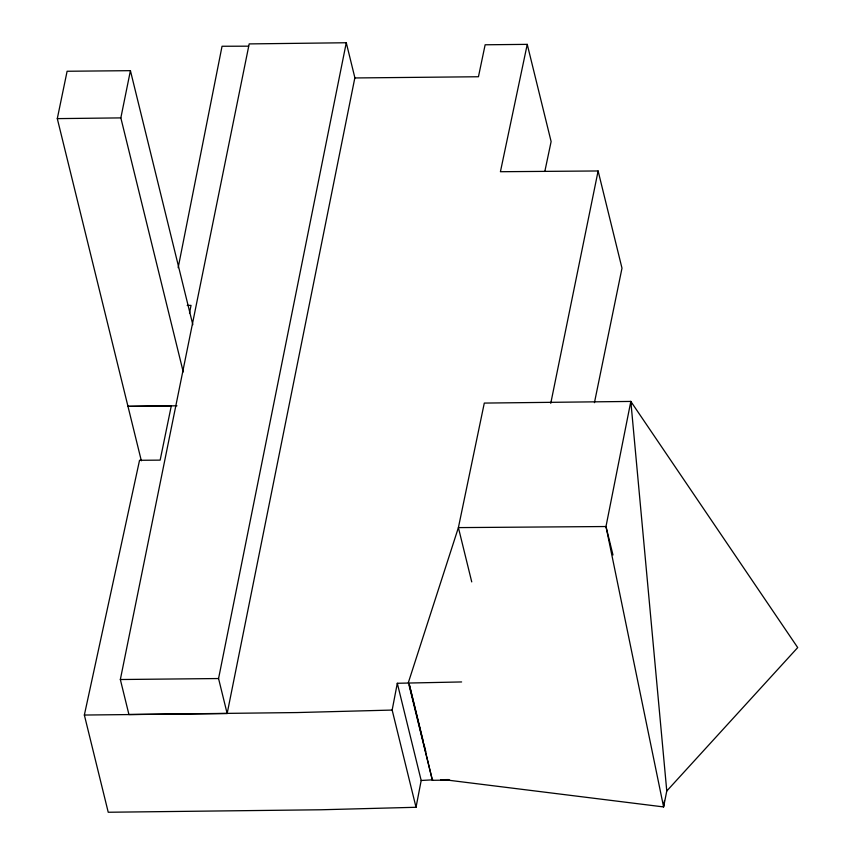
<?xml version="1.0" encoding="UTF-8"?>
<svg xmlns="http://www.w3.org/2000/svg" width="855" height="855" viewBox="0 0 855 855"><rect width="100%" height="100%" fill="white"/><g stroke="black" fill="none" stroke-linecap="round" stroke-linejoin="round"><path stroke-width="1.28" d="M664.463 800.494L663.598 806.928L448.341 780.188M176.953 405.804L127.972 406.36L171.289 405.89L160.152 460.129L139.547 460.289L84.356 715.037L108.232 812.25L321.02 809.77L416.032 807.28L392.156 710.067L397.308 683.273L461.615 681.948M416.032 807.28L421.184 780.487L397.308 683.273M550.759 403.325L598.115 170.968L500.421 171.716L527.246 44.364L485.138 44.781L478.447 76.747L354.825 77.955M189.511 313.165L191.028 305.374L187.202 305.427M178.161 267.69L222.043 46.256L248.581 46.181M666.772 791.003L797.704 647.577L630.83 401.433L605.981 526.53L663.598 806.928L666.772 791.003L630.83 401.433L484.293 403.079L458.398 527.61L408.38 682.514L432.406 780.305L449.677 780.081M84.356 715.037L227.152 713.53L218.559 678.539L346.275 42.75L249.19 43.904L120.341 679.522L128.934 714.524L297.145 712.557L392.156 710.067M227.152 713.53L354.868 77.741L346.275 42.75M183.237 371.936L120.844 117.894L130.42 70.666L67.107 71.254L57.296 118.621L141.342 460.792M594.449 402.673L621.991 268.181L598.115 170.968M544.827 171.46L551.122 141.567L527.246 44.364M421.184 780.487L432.726 779.835M440.656 779.707L448.586 779.578M57.296 118.621L120.844 117.894M120.341 679.522L218.559 678.539M630.83 401.433L631.471 404.02M612.971 554.97L605.981 526.53L458.398 527.61L471.736 581.902M423.268 741.36L409.417 684.941L432.406 780.305M423.898 743.925L425.79 751.62M130.42 70.666L192.824 324.708"/></g></svg>
